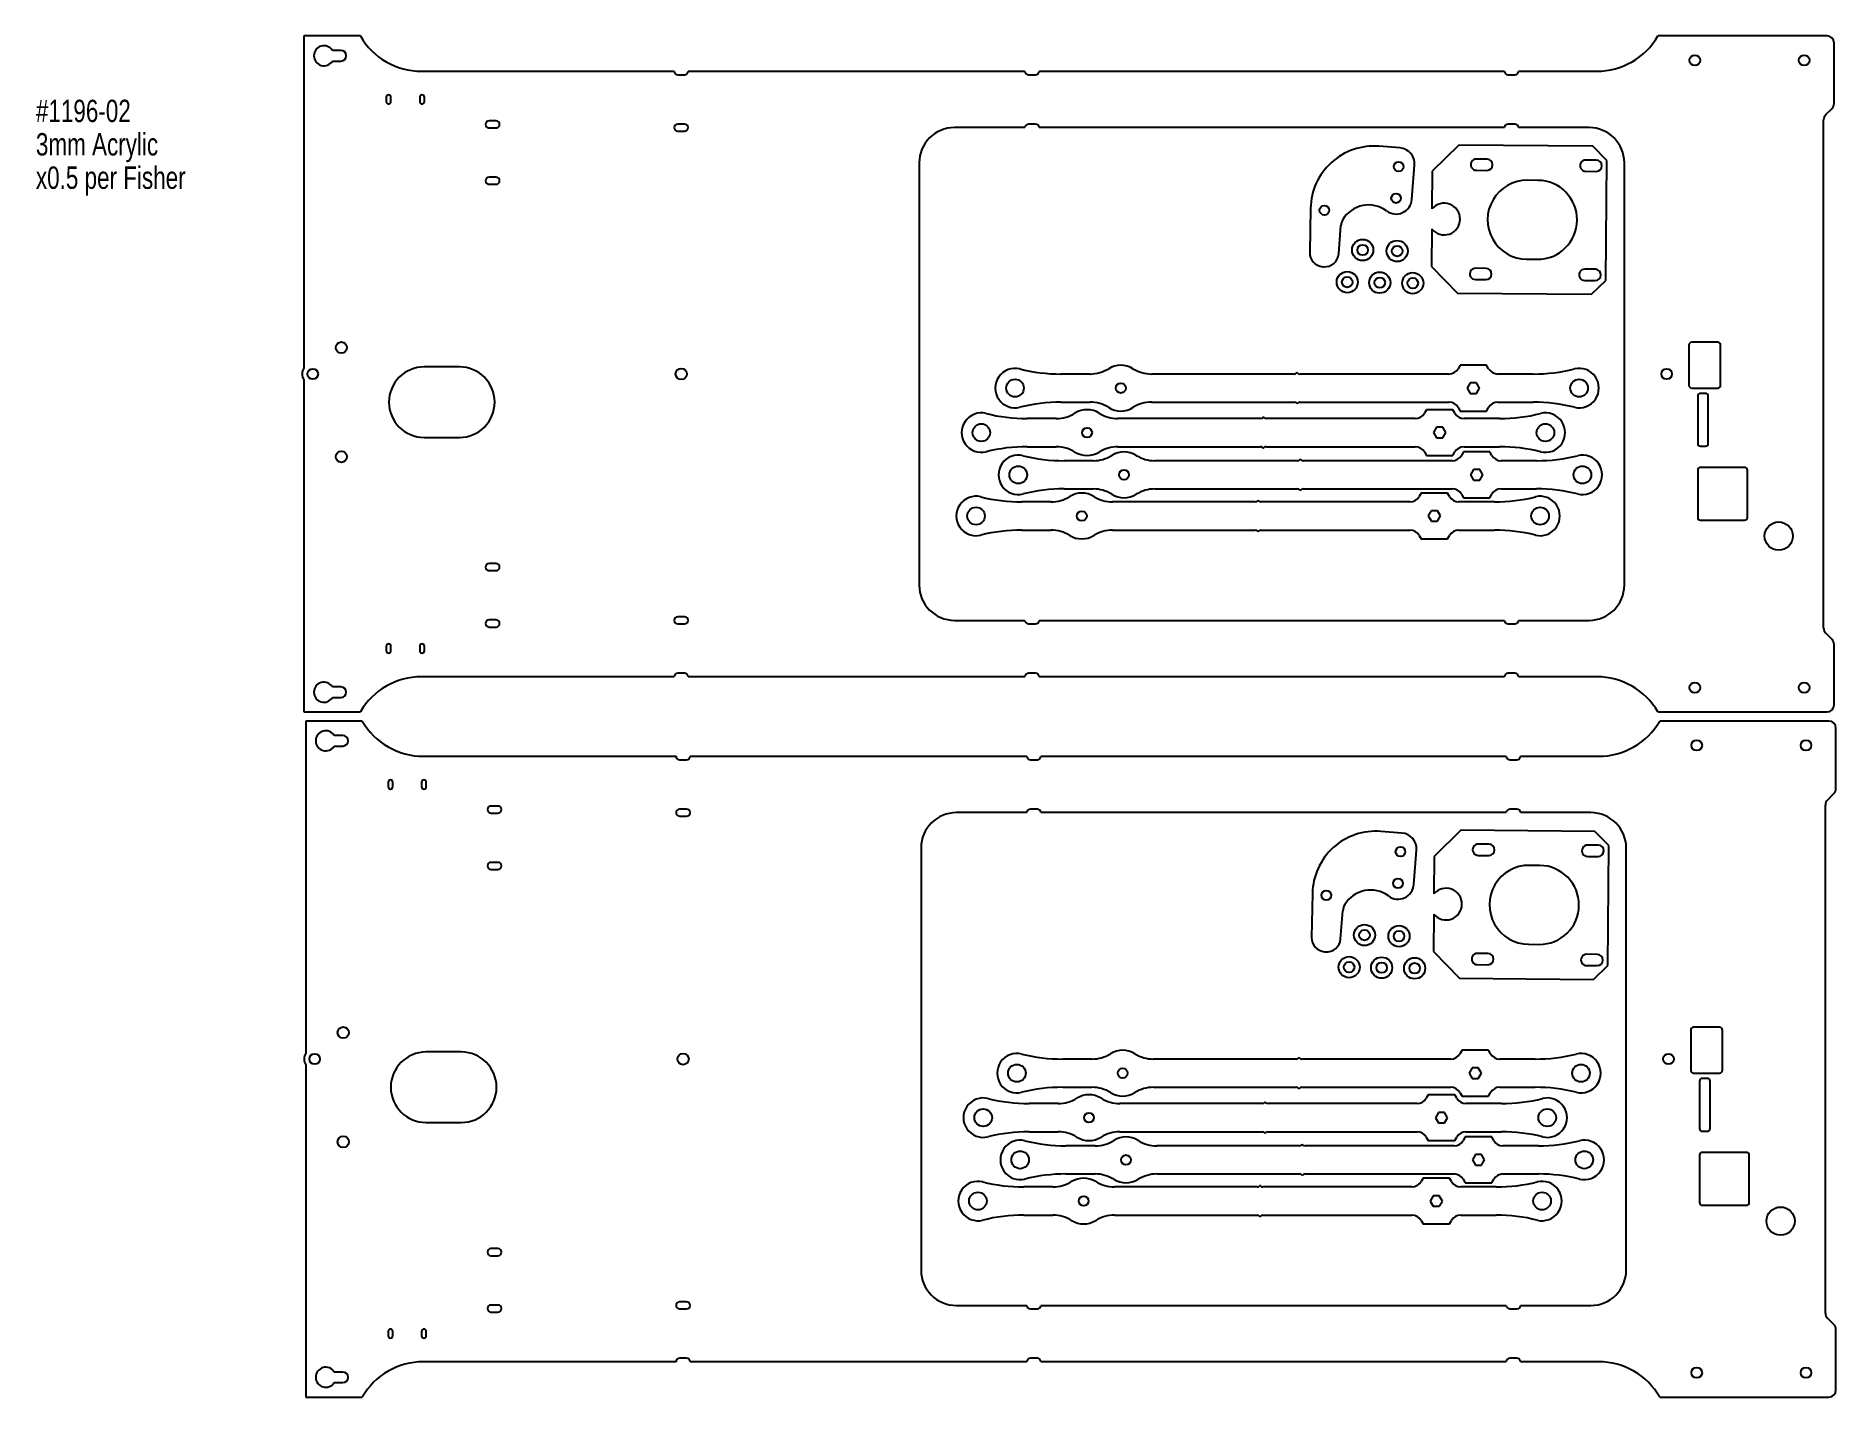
# Model space of a CAD drawing. Extents: x 21 to 532, y 5 to 391.
import ezdxf

# ---------------------------------------------------------------- set-up
doc = ezdxf.new("R2010")
doc.units = 0
doc.layers.get('0').update_dxf_attribs({"linetype": 'CONTINUOUS'})
doc.layers.add('DIMENSIONS', color=179, linetype='CONTINUOUS')
doc.styles.add('SLDTEXTSTYLE0', font='TXT', dxfattribs={"width": 0.75})

# ---------------------------------------------------------------- blocks, each defined once
blk = doc.blocks.new('SW_NOTE_0')
at = {"layer": 'DIMENSIONS', "color": 0, "char_height": 6.35, "attachment_point": 1, "style": 'SLDTEXTSTYLE0'}
for s, insert in [('#1196-02', (0, 8.19)), ('3mm Acrylic', (0, -1.28)), ('x0.5 per Fisher', (0, -10.75))]:
    blk.add_mtext(s, dxfattribs=dict(at, insert=insert))

msp = doc.modelspace()

# ---------------------------------------------------------------- linework, layer by layer
at = {"color": 7, "linetype": 'CONTINUOUS'}
for p, q in [((97.13, 391.45), (97.13, 297.19)), ((113.13, 391.45), (97.13, 391.45)), ((529.13, 391.45), (481.13, 391.45)), ((531.13, 372.28), (531.13, 389.45)), ((107.63, 387.35), (105.21, 387.35)), ((105.21, 384.35), (107.63, 384.35)), ((130.45, 381.45), (202.13, 381.45)), ((203.13, 380.45), (205.13, 380.45)), ((206.13, 381.45), (301.63, 381.45)), ((302.63, 380.45), (304.63, 380.45)), ((305.63, 381.45), (437.63, 381.45)), ((438.63, 380.45), (440.63, 380.45)), ((441.63, 381.45), (463.81, 381.45)), ((120.48, 374.1), (120.48, 372.8)), ((121.78, 372.8), (121.78, 374.1)), ((129.98, 374.1), (129.98, 372.8)), ((131.28, 372.8), (131.28, 374.1)), ((528.13, 223.44), (528.13, 367.62)), ((528.72, 369.04), (530.55, 370.87)), ((151.63, 367.35), (149.63, 367.35)), ((149.63, 365.35), (151.63, 365.35)), ((205.13, 366.45), (203.13, 366.45)), ((203.13, 364.45), (205.13, 364.45)), ((301.63, 365.45), (281.63, 365.45)), ((304.63, 366.45), (302.63, 366.45)), ((437.63, 365.45), (305.63, 365.45)), ((440.63, 366.45), (438.63, 366.45)), ((461.63, 365.45), (441.63, 365.45)), ((408.02, 359.67), (402.04, 360.14)), ((424.72, 360.47), (417.17, 353.05)), ((462.72, 360.14), (424.72, 360.47)), ((466.68, 356.1), (462.72, 360.14)), ((271.63, 355.45), (271.63, 235.61)), ((411.39, 345.06), (412.16, 354.83)), ((417.17, 353.05), (417.07, 342.38)), ((429.66, 353.33), (432.66, 353.3)), ((432.68, 356.5), (429.69, 356.53)), ((460.66, 353.05), (463.66, 353.03)), ((463.68, 356.23), (460.68, 356.25)), ((466.39, 322.1), (466.68, 356.1)), ((471.63, 235.61), (471.63, 355.45)), ((151.63, 351.35), (149.63, 351.35)), ((149.63, 349.35), (151.63, 349.35)), ((447.13, 350.47), (444.13, 350.5)), ((382.63, 342.54), (382.4, 330.05)), ((390.62, 329.64), (391.24, 337.62)), ((417.03, 336.69), (416.93, 326.02)), ((443.94, 328.1), (446.94, 328.07)), ((386.08, 325.99), (386.31, 325.97)), ((416.93, 326.02), (424.35, 318.47)), ((429.39, 322.33), (432.39, 322.3)), ((432.41, 325.5), (429.41, 325.53)), ((460.39, 322.06), (463.39, 322.03)), ((463.41, 325.23), (460.41, 325.26)), ((462.35, 318.14), (466.39, 322.1)), ((424.35, 318.47), (462.35, 318.14)), ((489.93, 303.73), (489.93, 292.33)), ((498.13, 304.53), (490.73, 304.53)), ((498.93, 292.33), (498.93, 303.73)), ((141.23, 297.53), (131.23, 297.53)), ((425.06, 298.02), (424.48, 297.02)), ((432.57, 298.02), (425.06, 298.02)), ((433.14, 297.02), (432.57, 298.02)), ((97.13, 293.87), (97.13, 199.61)), ((320.08, 295.52), (311.81, 295.52)), ((378, 295.52), (337.54, 295.52)), ((378.81, 295.92), (378.71, 295.81)), ((378.92, 295.81), (378.81, 295.92)), ((421.88, 295.52), (379.63, 295.52)), ((427.95, 293.02), (427.08, 291.52)), ((427.08, 291.52), (427.95, 290.02)), ((429.68, 293.02), (427.95, 293.02)), ((430.54, 291.52), (429.68, 293.02)), ((429.68, 290.02), (430.54, 291.52)), ((445.81, 295.52), (435.74, 295.52)), ((490.73, 291.53), (498.13, 291.53)), ((311.81, 287.52), (320.08, 287.52)), ((337.54, 287.52), (378, 287.52)), ((378.71, 287.23), (378.81, 287.12)), ((378.81, 287.12), (378.92, 287.23)), ((379.63, 287.52), (421.88, 287.52)), ((424.48, 286.02), (425.06, 285.02)), ((427.95, 290.02), (429.68, 290.02)), ((432.57, 285.02), (433.14, 286.02)), ((435.74, 287.52), (445.81, 287.52)), ((492.43, 289.23), (492.43, 275.83)), ((494.63, 290.03), (493.23, 290.03)), ((495.43, 275.83), (495.43, 289.23)), ((310.52, 282.89), (302.25, 282.89)), ((368.44, 282.89), (327.98, 282.89)), ((369.25, 283.29), (369.14, 283.19)), ((369.36, 283.19), (369.25, 283.29)), ((412.32, 282.89), (370.07, 282.89)), ((415.5, 285.39), (414.92, 284.39)), ((423, 285.39), (415.5, 285.39)), ((423.58, 284.39), (423, 285.39)), ((425.06, 285.02), (432.57, 285.02)), ((436.25, 282.89), (426.18, 282.89)), ((131.23, 277.53), (141.23, 277.53)), ((418.39, 280.39), (417.52, 278.89)), ((417.52, 278.89), (418.39, 277.39)), ((420.12, 280.39), (418.39, 280.39)), ((418.39, 277.39), (420.12, 277.39)), ((420.98, 278.89), (420.12, 280.39)), ((420.12, 277.39), (420.98, 278.89)), ((302.25, 274.89), (310.52, 274.89)), ((321, 270.91), (312.73, 270.91)), ((327.98, 274.89), (368.44, 274.89)), ((378.92, 270.91), (338.47, 270.91)), ((369.14, 274.6), (369.25, 274.49)), ((369.25, 274.49), (369.36, 274.6)), ((370.07, 274.89), (412.32, 274.89)), ((379.73, 271.31), (379.63, 271.21)), ((379.84, 271.21), (379.73, 271.31)), ((422.81, 270.91), (380.55, 270.91)), ((414.92, 273.39), (415.5, 272.39)), ((415.5, 272.39), (423, 272.39)), ((423, 272.39), (423.58, 273.39)), ((425.98, 273.41), (425.4, 272.41)), ((433.49, 273.41), (425.98, 273.41)), ((426.18, 274.89), (436.25, 274.89)), ((434.06, 272.41), (433.49, 273.41)), ((446.74, 270.91), (436.66, 270.91)), ((493.23, 275.03), (494.63, 275.03)), ((428.87, 268.41), (428, 266.91)), ((428, 266.91), (428.87, 265.41)), ((430.6, 268.41), (428.87, 268.41)), ((431.47, 266.91), (430.6, 268.41)), ((430.6, 265.41), (431.47, 266.91)), ((492.43, 268.23), (492.43, 254.83)), ((505.73, 269.03), (493.23, 269.03)), ((506.53, 254.83), (506.53, 268.23)), ((312.73, 262.91), (321, 262.91)), ((338.47, 262.91), (378.92, 262.91)), ((379.63, 262.62), (379.73, 262.51)), ((379.73, 262.51), (379.84, 262.62)), ((380.55, 262.91), (422.81, 262.91)), ((414, 261.73), (413.42, 260.73)), ((421.51, 261.73), (414, 261.73)), ((422.08, 260.73), (421.51, 261.73)), ((425.4, 261.41), (425.98, 260.41)), ((425.98, 260.41), (433.49, 260.41)), ((428.87, 265.41), (430.6, 265.41)), ((433.49, 260.41), (434.06, 261.41)), ((436.66, 262.91), (446.74, 262.91)), ((309.02, 259.23), (300.75, 259.23)), ((366.94, 259.23), (326.49, 259.23)), ((367.75, 259.63), (367.65, 259.53)), ((367.86, 259.53), (367.75, 259.63)), ((410.83, 259.23), (368.57, 259.23)), ((416.89, 256.73), (416.02, 255.23)), ((418.62, 256.73), (416.89, 256.73)), ((419.49, 255.23), (418.62, 256.73)), ((434.76, 259.23), (424.68, 259.23)), ((300.75, 251.23), (309.02, 251.23)), ((326.49, 251.23), (366.94, 251.23)), ((367.65, 250.94), (367.75, 250.83)), ((367.75, 250.83), (367.86, 250.94)), ((368.57, 251.23), (410.83, 251.23)), ((416.02, 255.23), (416.89, 253.73)), ((416.89, 253.73), (418.62, 253.73)), ((418.62, 253.73), (419.49, 255.23)), ((424.68, 251.23), (434.76, 251.23)), ((493.23, 254.03), (505.73, 254.03)), ((413.42, 249.73), (414, 248.73)), ((414, 248.73), (421.51, 248.73)), ((421.51, 248.73), (422.08, 249.73)), ((151.63, 241.72), (149.63, 241.72)), ((149.63, 239.72), (151.63, 239.72)), ((151.63, 225.72), (149.63, 225.72)), ((205.13, 226.61), (203.13, 226.61)), ((281.63, 225.61), (301.63, 225.61)), ((305.63, 225.61), (437.63, 225.61)), ((441.63, 225.61), (461.63, 225.61)), ((149.63, 223.72), (151.63, 223.72)), ((203.13, 224.61), (205.13, 224.61)), ((302.63, 224.61), (304.63, 224.61)), ((438.63, 224.61), (440.63, 224.61)), ((530.55, 220.2), (528.72, 222.03)), ((120.48, 218.26), (120.48, 216.96)), ((121.78, 216.96), (121.78, 218.26)), ((129.98, 218.26), (129.98, 216.96)), ((131.28, 216.96), (131.28, 218.26)), ((531.13, 201.61), (531.13, 218.78)), ((202.13, 209.61), (130.45, 209.61)), ((205.13, 210.61), (203.13, 210.61)), ((301.63, 209.61), (206.13, 209.61)), ((304.63, 210.61), (302.63, 210.61)), ((437.63, 209.61), (305.63, 209.61)), ((440.63, 210.61), (438.63, 210.61)), ((463.81, 209.61), (441.63, 209.61)), ((107.63, 206.71), (105.21, 206.71)), ((97.13, 199.61), (113.13, 199.61)), ((105.21, 203.71), (107.63, 203.71)), ((481.13, 199.61), (529.13, 199.61)), ((97.66, 197.03), (97.66, 102.77)), ((113.66, 197.03), (97.66, 197.03)), ((529.66, 197.03), (481.66, 197.03)), ((531.66, 177.86), (531.66, 195.03)), ((108.16, 192.93), (105.74, 192.93)), ((105.74, 189.93), (108.16, 189.93)), ((130.99, 187.03), (202.66, 187.03)), ((203.66, 186.03), (205.66, 186.03)), ((206.66, 187.03), (302.16, 187.03)), ((303.16, 186.03), (305.16, 186.03)), ((306.16, 187.03), (438.16, 187.03)), ((439.16, 186.03), (441.16, 186.03)), ((442.16, 187.03), (464.34, 187.03)), ((121.01, 179.68), (121.01, 178.38)), ((122.31, 178.38), (122.31, 179.68)), ((130.51, 179.68), (130.51, 178.38)), ((131.81, 178.38), (131.81, 179.68)), ((529.25, 174.62), (531.08, 176.44)), ((152.16, 172.92), (150.16, 172.92)), ((150.16, 170.92), (152.16, 170.92)), ((205.66, 172.03), (203.66, 172.03)), ((203.66, 170.03), (205.66, 170.03)), ((302.16, 171.03), (282.16, 171.03)), ((305.16, 172.03), (303.16, 172.03)), ((438.16, 171.03), (306.16, 171.03)), ((441.16, 172.03), (439.16, 172.03)), ((462.16, 171.03), (442.16, 171.03)), ((528.66, 29.02), (528.66, 173.2)), ((408.56, 165.25), (402.57, 165.72)), ((425.25, 166.05), (417.7, 158.62)), ((463.25, 165.71), (425.25, 166.05)), ((467.21, 161.68), (463.25, 165.71)), ((272.16, 161.03), (272.16, 41.19)), ((411.92, 150.64), (412.69, 160.41)), ((417.7, 158.62), (417.61, 147.96)), ((430.19, 158.9), (433.19, 158.88)), ((433.22, 162.08), (430.22, 162.1)), ((461.19, 158.63), (464.19, 158.61)), ((464.22, 161.81), (461.22, 161.83)), ((466.92, 127.68), (467.21, 161.68)), ((472.16, 41.19), (472.16, 161.03)), ((152.16, 156.92), (150.16, 156.92)), ((150.16, 154.92), (152.16, 154.92)), ((447.66, 156.05), (444.66, 156.08)), ((383.17, 148.11), (382.93, 135.63)), ((391.15, 135.22), (391.77, 143.19)), ((417.56, 142.27), (417.46, 131.6)), ((444.47, 133.68), (447.47, 133.65)), ((386.61, 131.56), (386.85, 131.55)), ((417.46, 131.6), (424.88, 124.05)), ((429.92, 127.9), (432.92, 127.88)), ((432.95, 131.08), (429.95, 131.1)), ((463.94, 130.81), (460.94, 130.83)), ((462.88, 123.72), (466.92, 127.68)), ((424.88, 124.05), (462.88, 123.72)), ((460.92, 127.63), (463.92, 127.61)), ((490.46, 109.31), (490.46, 97.91)), ((498.66, 110.11), (491.26, 110.11)), ((499.46, 97.91), (499.46, 109.31)), ((141.76, 103.11), (131.76, 103.11)), ((425.59, 103.6), (425.01, 102.6)), ((433.1, 103.6), (425.59, 103.6)), ((433.67, 102.6), (433.1, 103.6)), ((97.66, 99.45), (97.66, 5.19)), ((320.61, 101.1), (312.34, 101.1)), ((378.53, 101.1), (338.08, 101.1)), ((379.34, 101.5), (379.24, 101.39)), ((379.45, 101.39), (379.34, 101.5)), ((422.42, 101.1), (380.16, 101.1)), ((428.48, 98.6), (427.61, 97.1)), ((427.61, 97.1), (428.48, 95.6)), ((430.21, 98.6), (428.48, 98.6)), ((431.08, 97.1), (430.21, 98.6)), ((430.21, 95.6), (431.08, 97.1)), ((446.35, 101.1), (436.27, 101.1)), ((491.26, 97.11), (498.66, 97.11)), ((312.34, 93.1), (320.61, 93.1)), ((338.08, 93.1), (378.53, 93.1)), ((379.24, 92.8), (379.34, 92.7)), ((379.34, 92.7), (379.45, 92.8)), ((380.16, 93.1), (422.42, 93.1)), ((428.48, 95.6), (430.21, 95.6)), ((436.27, 93.1), (446.35, 93.1)), ((492.96, 94.81), (492.96, 81.41)), ((495.16, 95.61), (493.76, 95.61)), ((495.96, 81.41), (495.96, 94.81)), ((311.05, 88.47), (302.78, 88.47)), ((368.97, 88.47), (328.51, 88.47)), ((369.78, 88.87), (369.68, 88.76)), ((369.89, 88.76), (369.78, 88.87)), ((412.85, 88.47), (370.6, 88.47)), ((416.03, 90.97), (415.45, 89.97)), ((423.54, 90.97), (416.03, 90.97)), ((424.11, 89.97), (423.54, 90.97)), ((425.01, 91.6), (425.59, 90.6)), ((425.59, 90.6), (433.1, 90.6)), ((436.78, 88.47), (426.71, 88.47)), ((433.1, 90.6), (433.67, 91.6)), ((131.76, 83.11), (141.76, 83.11)), ((418.92, 85.97), (418.05, 84.47)), ((418.05, 84.47), (418.92, 82.97)), ((420.65, 85.97), (418.92, 85.97)), ((418.92, 82.97), (420.65, 82.97)), ((421.51, 84.47), (420.65, 85.97)), ((420.65, 82.97), (421.51, 84.47)), ((302.78, 80.47), (311.05, 80.47)), ((328.51, 80.47), (368.97, 80.47)), ((369.68, 80.18), (369.78, 80.07)), ((369.78, 80.07), (369.89, 80.18)), ((370.6, 80.47), (412.85, 80.47)), ((380.27, 76.89), (380.16, 76.78)), ((380.37, 76.78), (380.27, 76.89)), ((415.45, 78.97), (416.03, 77.97)), ((416.03, 77.97), (423.54, 77.97)), ((423.54, 77.97), (424.11, 78.97)), ((426.51, 78.99), (425.93, 77.99)), ((434.02, 78.99), (426.51, 78.99)), ((426.71, 80.47), (436.78, 80.47)), ((434.6, 77.99), (434.02, 78.99)), ((493.76, 80.61), (495.16, 80.61)), ((321.53, 76.49), (313.26, 76.49)), ((379.45, 76.49), (339, 76.49)), ((423.34, 76.49), (381.08, 76.49)), ((429.4, 73.99), (428.53, 72.49)), ((428.53, 72.49), (429.4, 70.99)), ((431.13, 73.99), (429.4, 73.99)), ((432, 72.49), (431.13, 73.99)), ((431.13, 70.99), (432, 72.49)), ((447.27, 76.49), (437.19, 76.49)), ((492.96, 73.81), (492.96, 60.41)), ((506.26, 74.61), (493.76, 74.61)), ((507.06, 60.41), (507.06, 73.81)), ((313.26, 68.49), (321.53, 68.49)), ((339, 68.49), (379.45, 68.49)), ((380.16, 68.2), (380.27, 68.09)), ((380.27, 68.09), (380.37, 68.2)), ((381.08, 68.49), (423.34, 68.49)), ((414.53, 67.31), (413.96, 66.31)), ((422.04, 67.31), (414.53, 67.31)), ((422.62, 66.31), (422.04, 67.31)), ((425.93, 66.99), (426.51, 65.99)), ((429.4, 70.99), (431.13, 70.99)), ((434.02, 65.99), (434.6, 66.99)), ((437.19, 68.49), (447.27, 68.49)), ((309.55, 64.81), (301.28, 64.81)), ((367.47, 64.81), (327.02, 64.81)), ((368.29, 65.21), (368.18, 65.1)), ((368.39, 65.1), (368.29, 65.21)), ((411.36, 64.81), (369.1, 64.81)), ((417.42, 62.31), (416.55, 60.81)), ((419.15, 62.31), (417.42, 62.31)), ((420.02, 60.81), (419.15, 62.31)), ((435.29, 64.81), (425.21, 64.81)), ((426.51, 65.99), (434.02, 65.99)), ((301.28, 56.81), (309.55, 56.81)), ((327.02, 56.81), (367.47, 56.81)), ((368.18, 56.52), (368.29, 56.41)), ((368.29, 56.41), (368.39, 56.52)), ((369.1, 56.81), (411.36, 56.81)), ((416.55, 60.81), (417.42, 59.31)), ((417.42, 59.31), (419.15, 59.31)), ((419.15, 59.31), (420.02, 60.81)), ((425.21, 56.81), (435.29, 56.81)), ((493.76, 59.61), (506.26, 59.61)), ((413.96, 55.31), (414.53, 54.31)), ((414.53, 54.31), (422.04, 54.31)), ((422.04, 54.31), (422.62, 55.31)), ((152.16, 47.3), (150.16, 47.3)), ((150.16, 45.3), (152.16, 45.3)), ((152.16, 31.3), (150.16, 31.3)), ((205.66, 32.19), (203.66, 32.19)), ((282.16, 31.19), (302.16, 31.19)), ((306.16, 31.19), (438.16, 31.19)), ((442.16, 31.19), (462.16, 31.19)), ((150.16, 29.3), (152.16, 29.3)), ((203.66, 30.19), (205.66, 30.19)), ((303.16, 30.19), (305.16, 30.19)), ((439.16, 30.19), (441.16, 30.19)), ((531.08, 25.78), (529.25, 27.6)), ((121.01, 23.84), (121.01, 22.54)), ((122.31, 22.54), (122.31, 23.84)), ((130.51, 23.84), (130.51, 22.54)), ((131.81, 22.54), (131.81, 23.84)), ((531.66, 7.19), (531.66, 24.36)), ((205.66, 16.19), (203.66, 16.19)), ((305.16, 16.19), (303.16, 16.19)), ((441.16, 16.19), (439.16, 16.19)), ((108.16, 12.29), (105.74, 12.29)), ((202.66, 15.19), (130.99, 15.19)), ((302.16, 15.19), (206.66, 15.19)), ((438.16, 15.19), (306.16, 15.19)), ((464.34, 15.19), (442.16, 15.19)), ((97.66, 5.19), (113.66, 5.19)), ((105.74, 9.29), (108.16, 9.29)), ((481.66, 5.19), (529.66, 5.19))]:
    msp.add_line(p, q, dxfattribs=at)
for centre, radius in [((491.63, 384.55), 1.5), ((522.63, 384.55), 1.5), ((407.61, 354.39), 1.37), ((386.57, 342), 1.37), ((406.9, 345.41), 1.37), ((397.41, 330.71), 3), ((397.41, 330.71), 1.5), ((407.19, 330.41), 3), ((407.19, 330.41), 1.5), ((393.04, 321.6), 3), ((393.04, 321.6), 1.5), ((402.26, 321.45), 3), ((402.26, 321.45), 1.5), ((411.62, 321.3), 3), ((411.62, 321.3), 1.5), ((107.73, 303.03), 1.6), ((99.63, 295.53), 1.5), ((204.13, 295.53), 1.6), ((483.63, 295.53), 1.5), ((298.81, 291.52), 2.5), ((328.81, 291.52), 1.4), ((458.81, 291.52), 2.5), ((289.25, 278.89), 2.5), ((449.25, 278.89), 2.5), ((319.25, 278.89), 1.4), ((107.73, 272.03), 1.6), ((299.73, 266.91), 2.5), ((329.73, 266.91), 1.4), ((459.73, 266.91), 2.5), ((287.75, 255.23), 2.5), ((317.75, 255.23), 1.4), ((447.75, 255.23), 2.5), ((515.43, 249.53), 4), ((491.63, 206.51), 1.5), ((522.63, 206.51), 1.5), ((492.16, 190.13), 1.5), ((523.16, 190.13), 1.5), ((408.14, 159.96), 1.37), ((387.1, 147.57), 1.37), ((407.43, 150.99), 1.37), ((397.94, 136.29), 3), ((407.72, 135.99), 3), ((397.94, 136.29), 1.5), ((407.72, 135.99), 1.5), ((393.57, 127.18), 3), ((393.57, 127.18), 1.5), ((402.79, 127.03), 3), ((402.79, 127.03), 1.5), ((412.15, 126.87), 3), ((412.15, 126.87), 1.5), ((108.26, 108.61), 1.6), ((100.16, 101.11), 1.5), ((204.66, 101.11), 1.6), ((484.16, 101.11), 1.5), ((299.34, 97.1), 2.5), ((329.34, 97.1), 1.4), ((459.34, 97.1), 2.5), ((289.78, 84.47), 2.5), ((449.78, 84.47), 2.5), ((319.78, 84.47), 1.4), ((108.26, 77.61), 1.6), ((300.27, 72.49), 2.5), ((330.27, 72.49), 1.4), ((460.27, 72.49), 2.5), ((288.29, 60.81), 2.5), ((318.29, 60.81), 1.4), ((448.29, 60.81), 2.5), ((515.96, 55.11), 4), ((492.16, 12.09), 1.5), ((523.16, 12.09), 1.5)]:
    msp.add_circle(centre, radius, dxfattribs=at)
for centre, radius, start, end in [((102.79, 385.85), 2.85, 31.7569, 328.2431), ((130.45, 401.45), 20, 210, 270), ((463.81, 401.45), 20, 270, 330), ((529.13, 389.45), 2, 0, 90), ((107.63, 385.85), 1.5, 270, 90), ((203.13, 381.45), 1, 180, 270), ((205.13, 381.45), 1, 270, 0), ((302.63, 381.45), 1, 180, 270), ((304.63, 381.45), 1, 270, 0), ((438.63, 381.45), 1, 180, 270), ((440.63, 381.45), 1, 270, 0), ((121.13, 374.1), 0.65, 0, 180), ((121.13, 372.8), 0.65, 180, 0), ((130.63, 374.1), 0.65, 0, 180), ((130.63, 372.8), 0.65, 180, 0), ((530.13, 367.62), 2, 135, 180), ((529.13, 372.28), 2, 315, 0), ((149.63, 366.35), 1, 90, 270), ((151.63, 366.35), 1, 270, 90), ((203.13, 365.45), 1, 90, 270), ((205.13, 365.45), 1, 270, 90), ((281.63, 355.45), 10, 90, 180), ((302.63, 365.45), 1, 90, 180), ((304.63, 365.45), 1, 360, 90), ((438.63, 365.45), 1, 90, 180), ((440.63, 365.45), 1, 0, 90), ((461.63, 355.45), 10, 0, 90), ((400.63, 342.2), 18, 85.5, 178.9138), ((407.67, 355.18), 4.5, 355.5, 85.5), ((429.67, 354.93), 1.6, 89.5, 269.5), ((432.67, 354.9), 1.6, 269.5, 89.5), ((460.67, 354.65), 1.6, 89.5, 269.5), ((463.67, 354.63), 1.6, 269.5, 89.5), ((149.63, 350.35), 1, 90, 270), ((151.63, 350.35), 1, 270, 90), ((444.04, 339.3), 11.2, 89.5, 269.5), ((447.04, 339.27), 11.2, 269.5, 89.5), ((399.11, 334.99), 8.51, 53.2008, 149.1978), ((406.9, 345.41), 4.5, 233.2008, 355.5), ((420.54, 339.5), 4.5, 218.717, 140.283), ((395.23, 337.3), 4, 149.1978, 175.5), ((386.4, 329.97), 4, 178.9138, 265.5), ((386.63, 329.96), 4, 265.5, 355.5), ((429.4, 323.93), 1.6, 89.5, 269.5), ((432.4, 323.9), 1.6, 269.5, 89.5), ((460.4, 323.66), 1.6, 89.5, 269.5), ((463.4, 323.63), 1.6, 269.5, 89.5), ((490.73, 303.73), 0.8, 90, 180), ((498.13, 303.73), 0.8, 0, 90), ((99.63, 295.53), 3, 146.4427, 213.5573), ((131.23, 287.53), 10, 90, 270), ((141.23, 287.53), 10, 270, 90), ((298.81, 291.52), 5.6, 75.9654, 284.0346), ((311.81, 343.52), 48, 255.9654, 270), ((320.08, 305.52), 10, 270, 301.9527), ((328.81, 291.52), 6.5, 58.0473, 121.9527), ((337.54, 305.52), 10, 238.0473, 270), ((421.88, 298.52), 3, 270, 330), ((435.74, 298.52), 3, 210, 270), ((445.81, 343.52), 48, 270, 284.0346), ((458.81, 291.52), 5.6, 255.9654, 104.0346), ((378, 296.52), 1, 270, 315), ((379.63, 296.52), 1, 225, 270), ((490.73, 292.33), 0.8, 180, 270), ((498.13, 292.33), 0.8, 270, 0), ((311.81, 239.52), 48, 90, 104.0346), ((320.08, 277.52), 10, 58.0473, 90), ((328.81, 291.52), 6.5, 238.0473, 301.9527), ((337.54, 277.52), 10, 90, 121.9527), ((378, 286.52), 1, 45, 90), ((379.63, 286.52), 1, 90, 135), ((421.88, 284.52), 3, 30, 90), ((435.74, 284.52), 3, 90, 150), ((445.81, 239.52), 48, 75.9654, 90), ((493.23, 289.23), 0.8, 90, 180), ((494.63, 289.23), 0.8, 0, 90), ((289.25, 278.89), 5.6, 75.9654, 284.0346), ((302.25, 330.89), 48, 255.9654, 270), ((310.52, 292.89), 10, 270, 301.9527), ((319.25, 278.89), 6.5, 58.0473, 121.9527), ((327.98, 292.89), 10, 238.0473, 270), ((368.44, 283.89), 1, 270, 315), ((370.07, 283.89), 1, 225, 270), ((412.32, 285.89), 3, 270, 330), ((426.18, 285.89), 3, 210, 270), ((436.25, 330.89), 48, 270, 284.0346), ((449.25, 278.89), 5.6, 255.9654, 104.0346), ((493.23, 275.83), 0.8, 180, 270), ((494.63, 275.83), 0.8, 270, 0), ((302.25, 226.89), 48, 90, 104.0346), ((299.73, 266.91), 5.6, 75.9654, 284.0346), ((312.73, 318.91), 48, 255.9654, 270), ((310.52, 264.89), 10, 58.0473, 90), ((319.25, 278.89), 6.5, 238.0473, 301.9527), ((321, 280.91), 10, 270, 301.9527), ((327.98, 264.89), 10, 90, 121.9527), ((329.73, 266.91), 6.5, 58.0473, 121.9527), ((338.47, 280.91), 10, 238.0473, 270), ((368.44, 273.89), 1, 45, 90), ((370.07, 273.89), 1, 90, 135), ((378.92, 271.91), 1, 270, 315), ((380.55, 271.91), 1, 225, 270), ((412.32, 271.89), 3, 30, 90), ((422.81, 273.91), 3, 270, 330), ((426.18, 271.89), 3, 90, 150), ((436.66, 273.91), 3, 210, 270), ((436.25, 226.89), 48, 75.9654, 90), ((446.74, 318.91), 48, 270, 284.0346), ((459.73, 266.91), 5.6, 255.9654, 104.0346), ((493.23, 268.23), 0.8, 90, 180), ((505.73, 268.23), 0.8, 0, 90), ((287.75, 255.23), 5.6, 75.9654, 284.0346), ((300.75, 307.23), 48, 255.9654, 270), ((312.73, 214.91), 48, 90, 104.0346), ((309.02, 269.23), 10, 270, 301.9527), ((317.75, 255.23), 6.5, 58.0473, 121.9527), ((321, 252.91), 10, 58.0473, 90), ((326.49, 269.23), 10, 238.0473, 270), ((329.73, 266.91), 6.5, 238.0473, 301.9527), ((338.47, 252.91), 10, 90, 121.9527), ((378.92, 261.91), 1, 45, 90), ((380.55, 261.91), 1, 90, 135), ((410.83, 262.23), 3, 270, 330), ((424.68, 262.23), 3, 210, 270), ((422.81, 259.91), 3, 30, 90), ((436.66, 259.91), 3, 90, 150), ((434.76, 307.23), 48, 270, 284.0346), ((447.75, 255.23), 5.6, 255.9654, 104.0346), ((446.74, 214.91), 48, 75.9654, 90), ((366.94, 260.23), 1, 270, 315), ((368.57, 260.23), 1, 225, 270), ((300.75, 203.23), 48, 90, 104.0346), ((309.02, 241.23), 10, 58.0473, 90), ((326.49, 241.23), 10, 90, 121.9527), ((366.94, 250.23), 1, 45, 90), ((368.57, 250.23), 1, 90, 135), ((410.83, 248.23), 3, 30, 90), ((424.68, 248.23), 3, 90, 150), ((434.76, 203.23), 48, 75.9654, 90), ((493.23, 254.83), 0.8, 180, 270), ((505.73, 254.83), 0.8, 270, 0), ((317.75, 255.23), 6.5, 238.0473, 301.9527), ((149.63, 240.72), 1, 90, 270), ((151.63, 240.72), 1, 270, 90), ((281.63, 235.61), 10, 180, 270), ((461.63, 235.61), 10, 270, 0), ((149.63, 224.72), 1, 90, 270), ((151.63, 224.72), 1, 270, 90), ((203.13, 225.61), 1, 90, 270), ((205.13, 225.61), 1, 270, 90), ((302.63, 225.61), 1, 180, 270), ((304.63, 225.61), 1, 270, 0), ((438.63, 225.61), 1, 180, 270), ((440.63, 225.61), 1, 270, 0), ((530.13, 223.44), 2, 180, 225), ((529.13, 218.78), 2, 0, 45), ((121.13, 218.26), 0.65, 0, 180), ((121.13, 216.96), 0.65, 180, 0), ((130.63, 218.26), 0.65, 0, 180), ((130.63, 216.96), 0.65, 180, 0), ((130.45, 189.61), 20, 90, 150), ((203.13, 209.61), 1, 90, 180), ((205.13, 209.61), 1, 0, 90), ((302.63, 209.61), 1, 90, 180), ((304.63, 209.61), 1, 0, 90), ((438.63, 209.61), 1, 90, 180), ((440.63, 209.61), 1, 0, 90), ((463.81, 189.61), 20, 30, 90), ((102.79, 205.21), 2.85, 31.7569, 328.2431), ((107.63, 205.21), 1.5, 270, 90), ((529.13, 201.61), 2, 270, 0), ((103.32, 191.43), 2.85, 31.7569, 328.2431), ((130.99, 207.03), 20, 210, 270), ((464.34, 207.03), 20, 270, 330), ((529.66, 195.03), 2, 0, 90), ((108.16, 191.43), 1.5, 270, 90), ((203.66, 187.03), 1, 180, 270), ((205.66, 187.03), 1, 270, 0), ((303.16, 187.03), 1, 180, 270), ((305.16, 187.03), 1, 270, 0), ((439.16, 187.03), 1, 180, 270), ((441.16, 187.03), 1, 270, 0), ((121.66, 179.68), 0.65, 0, 180), ((131.16, 179.68), 0.65, 0, 180), ((121.66, 178.38), 0.65, 180, 0), ((131.16, 178.38), 0.65, 180, 0), ((530.66, 173.2), 2, 135, 180), ((529.66, 177.86), 2, 315, 0), ((150.16, 171.92), 1, 90, 270), ((152.16, 171.92), 1, 270, 90), ((203.66, 171.03), 1, 90, 270), ((205.66, 171.03), 1, 270, 90), ((282.16, 161.03), 10, 90, 180), ((303.16, 171.03), 1, 90, 180), ((305.16, 171.03), 1, 360, 90), ((439.16, 171.03), 1, 90, 180), ((441.16, 171.03), 1, 360, 90), ((462.16, 161.03), 10, 0, 90), ((401.16, 147.77), 18, 85.5, 178.9138), ((408.2, 160.76), 4.5, 355.5, 85.5), ((430.2, 160.5), 1.6, 89.5, 269.5), ((433.2, 160.48), 1.6, 269.5, 89.5), ((461.2, 160.23), 1.6, 89.5, 269.5), ((464.2, 160.21), 1.6, 269.5, 89.5), ((150.16, 155.92), 1, 90, 270), ((152.16, 155.92), 1, 270, 90), ((444.57, 144.88), 11.2, 89.5, 269.5), ((447.57, 144.85), 11.2, 269.5, 89.5), ((399.64, 140.57), 8.51, 53.2008, 149.1978), ((407.43, 150.99), 4.5, 233.2008, 355.5), ((421.07, 145.08), 4.5, 218.717, 140.283), ((395.76, 142.88), 4, 149.1978, 175.5), ((386.93, 135.55), 4, 178.9138, 265.5), ((387.16, 135.53), 4, 265.5, 355.5), ((429.93, 129.5), 1.6, 89.5, 269.5), ((432.93, 129.48), 1.6, 269.5, 89.5), ((460.93, 129.23), 1.6, 89.5, 269.5), ((463.93, 129.21), 1.6, 269.5, 89.5), ((491.26, 109.31), 0.8, 90, 180), ((498.66, 109.31), 0.8, 0, 90), ((100.16, 101.11), 3, 146.4427, 213.5573), ((131.76, 93.11), 10, 90, 270), ((141.76, 93.11), 10, 270, 90), ((299.34, 97.1), 5.6, 75.9654, 284.0346), ((312.34, 149.1), 48, 255.9654, 270), ((320.61, 111.1), 10, 270, 301.9527), ((329.34, 97.1), 6.5, 58.0473, 121.9527), ((338.08, 111.1), 10, 238.0473, 270), ((422.42, 104.1), 3, 270, 330), ((436.27, 104.1), 3, 210, 270), ((446.35, 149.1), 48, 270, 284.0346), ((459.34, 97.1), 5.6, 255.9654, 104.0346), ((378.53, 102.1), 1, 270, 315), ((380.16, 102.1), 1, 225, 270), ((491.26, 97.91), 0.8, 180, 270), ((498.66, 97.91), 0.8, 270, 0), ((312.34, 45.1), 48, 90, 104.0346), ((320.61, 83.1), 10, 58.0473, 90), ((338.08, 83.1), 10, 90, 121.9527), ((378.53, 92.1), 1, 45, 90), ((380.16, 92.1), 1, 90, 135), ((422.42, 90.1), 3, 30, 90), ((436.27, 90.1), 3, 90, 150), ((446.35, 45.1), 48, 75.9654, 90), ((493.76, 94.81), 0.8, 90, 180), ((495.16, 94.81), 0.8, 0, 90), ((289.78, 84.47), 5.6, 75.9654, 284.0346), ((302.78, 136.47), 48, 255.9654, 270), ((311.05, 98.47), 10, 270, 301.9527), ((319.78, 84.47), 6.5, 58.0473, 121.9527), ((328.51, 98.47), 10, 238.0473, 270), ((329.34, 97.1), 6.5, 238.0473, 301.9527), ((368.97, 89.47), 1, 270, 315), ((370.6, 89.47), 1, 225, 270), ((412.85, 91.47), 3, 270, 330), ((426.71, 91.47), 3, 210, 270), ((436.78, 136.47), 48, 270, 284.0346), ((449.78, 84.47), 5.6, 255.9654, 104.0346), ((302.78, 32.47), 48, 90, 104.0346), ((300.27, 72.49), 5.6, 75.9654, 284.0346), ((313.26, 124.49), 48, 255.9654, 270), ((311.05, 70.47), 10, 58.0473, 90), ((319.78, 84.47), 6.5, 238.0473, 301.9527), ((321.53, 86.49), 10, 270, 301.9527), ((328.51, 70.47), 10, 90, 121.9527), ((330.27, 72.49), 6.5, 58.0473, 121.9527), ((339, 86.49), 10, 238.0473, 270), ((368.97, 79.47), 1, 45, 90), ((370.6, 79.47), 1, 90, 135), ((379.45, 77.49), 1, 270, 315), ((381.08, 77.49), 1, 225, 270), ((412.85, 77.47), 3, 30, 90), ((423.34, 79.49), 3, 270, 330), ((426.71, 77.47), 3, 90, 150), ((437.19, 79.49), 3, 210, 270), ((436.78, 32.47), 48, 75.9654, 90), ((447.27, 124.49), 48, 270, 284.0346), ((460.27, 72.49), 5.6, 255.9654, 104.0346), ((493.76, 81.41), 0.8, 180, 270), ((495.16, 81.41), 0.8, 270, 0), ((493.76, 73.81), 0.8, 90, 180), ((506.26, 73.81), 0.8, 0, 90), ((288.29, 60.81), 5.6, 75.9654, 284.0346), ((313.26, 20.49), 48, 90, 104.0346), ((318.29, 60.81), 6.5, 58.0473, 121.9527), ((321.53, 58.49), 10, 58.0473, 90), ((330.27, 72.49), 6.5, 238.0473, 301.9527), ((339, 58.49), 10, 90, 121.9527), ((379.45, 67.49), 1, 45, 90), ((381.08, 67.49), 1, 90, 135), ((423.34, 65.49), 3, 30, 90), ((437.19, 65.49), 3, 90, 150), ((448.29, 60.81), 5.6, 255.9654, 104.0346), ((447.27, 20.49), 48, 75.9654, 90), ((301.28, 112.81), 48, 255.9654, 270), ((309.55, 74.81), 10, 270, 301.9527), ((327.02, 74.81), 10, 238.0473, 270), ((367.47, 65.81), 1, 270, 315), ((369.1, 65.81), 1, 225, 270), ((411.36, 67.81), 3, 270, 330), ((425.21, 67.81), 3, 210, 270), ((435.29, 112.81), 48, 270, 284.0346), ((301.28, 8.81), 48, 90, 104.0346), ((309.55, 46.81), 10, 58.0473, 90), ((327.02, 46.81), 10, 90, 121.9527), ((367.47, 55.81), 1, 45, 90), ((369.1, 55.81), 1, 90, 135), ((411.36, 53.81), 3, 30, 90), ((425.21, 53.81), 3, 90, 150), ((435.29, 8.81), 48, 75.9654, 90), ((493.76, 60.41), 0.8, 180, 270), ((506.26, 60.41), 0.8, 270, 0), ((318.29, 60.81), 6.5, 238.0473, 301.9527), ((150.16, 46.3), 1, 90, 270), ((152.16, 46.3), 1, 270, 90), ((282.16, 41.19), 10, 180, 270), ((462.16, 41.19), 10, 270, 0), ((150.16, 30.3), 1, 90, 270), ((152.16, 30.3), 1, 270, 90), ((203.66, 31.19), 1, 90, 270), ((205.66, 31.19), 1, 270, 90), ((303.16, 31.19), 1, 180, 270), ((305.16, 31.19), 1, 270, 0), ((439.16, 31.19), 1, 180, 270), ((441.16, 31.19), 1, 270, 0), ((530.66, 29.02), 2, 180, 225), ((529.66, 24.36), 2, 0, 45), ((121.66, 23.84), 0.65, 0, 180), ((121.66, 22.54), 0.65, 180, 0), ((131.16, 23.84), 0.65, 0, 180), ((131.16, 22.54), 0.65, 180, 0), ((203.66, 15.19), 1, 90, 180), ((205.66, 15.19), 1, 0, 90), ((303.16, 15.19), 1, 90, 180), ((305.16, 15.19), 1, 0, 90), ((439.16, 15.19), 1, 90, 180), ((441.16, 15.19), 1, 0, 90), ((103.32, 10.79), 2.85, 31.7569, 328.2431), ((108.16, 10.79), 1.5, 270, 90), ((130.99, -4.81), 20, 90, 150), ((464.34, -4.81), 20, 30, 90), ((529.66, 7.19), 2, 270, 0)]:
    msp.add_arc(centre, radius, start, end, dxfattribs=at)

# ---------------------------------------------------------------- block references
at = {"layer": 'DIMENSIONS'}
msp.add_blockref('SW_NOTE_0', (21.1, 365.17), dxfattribs=at)

doc.saveas('drawing.dxf')
